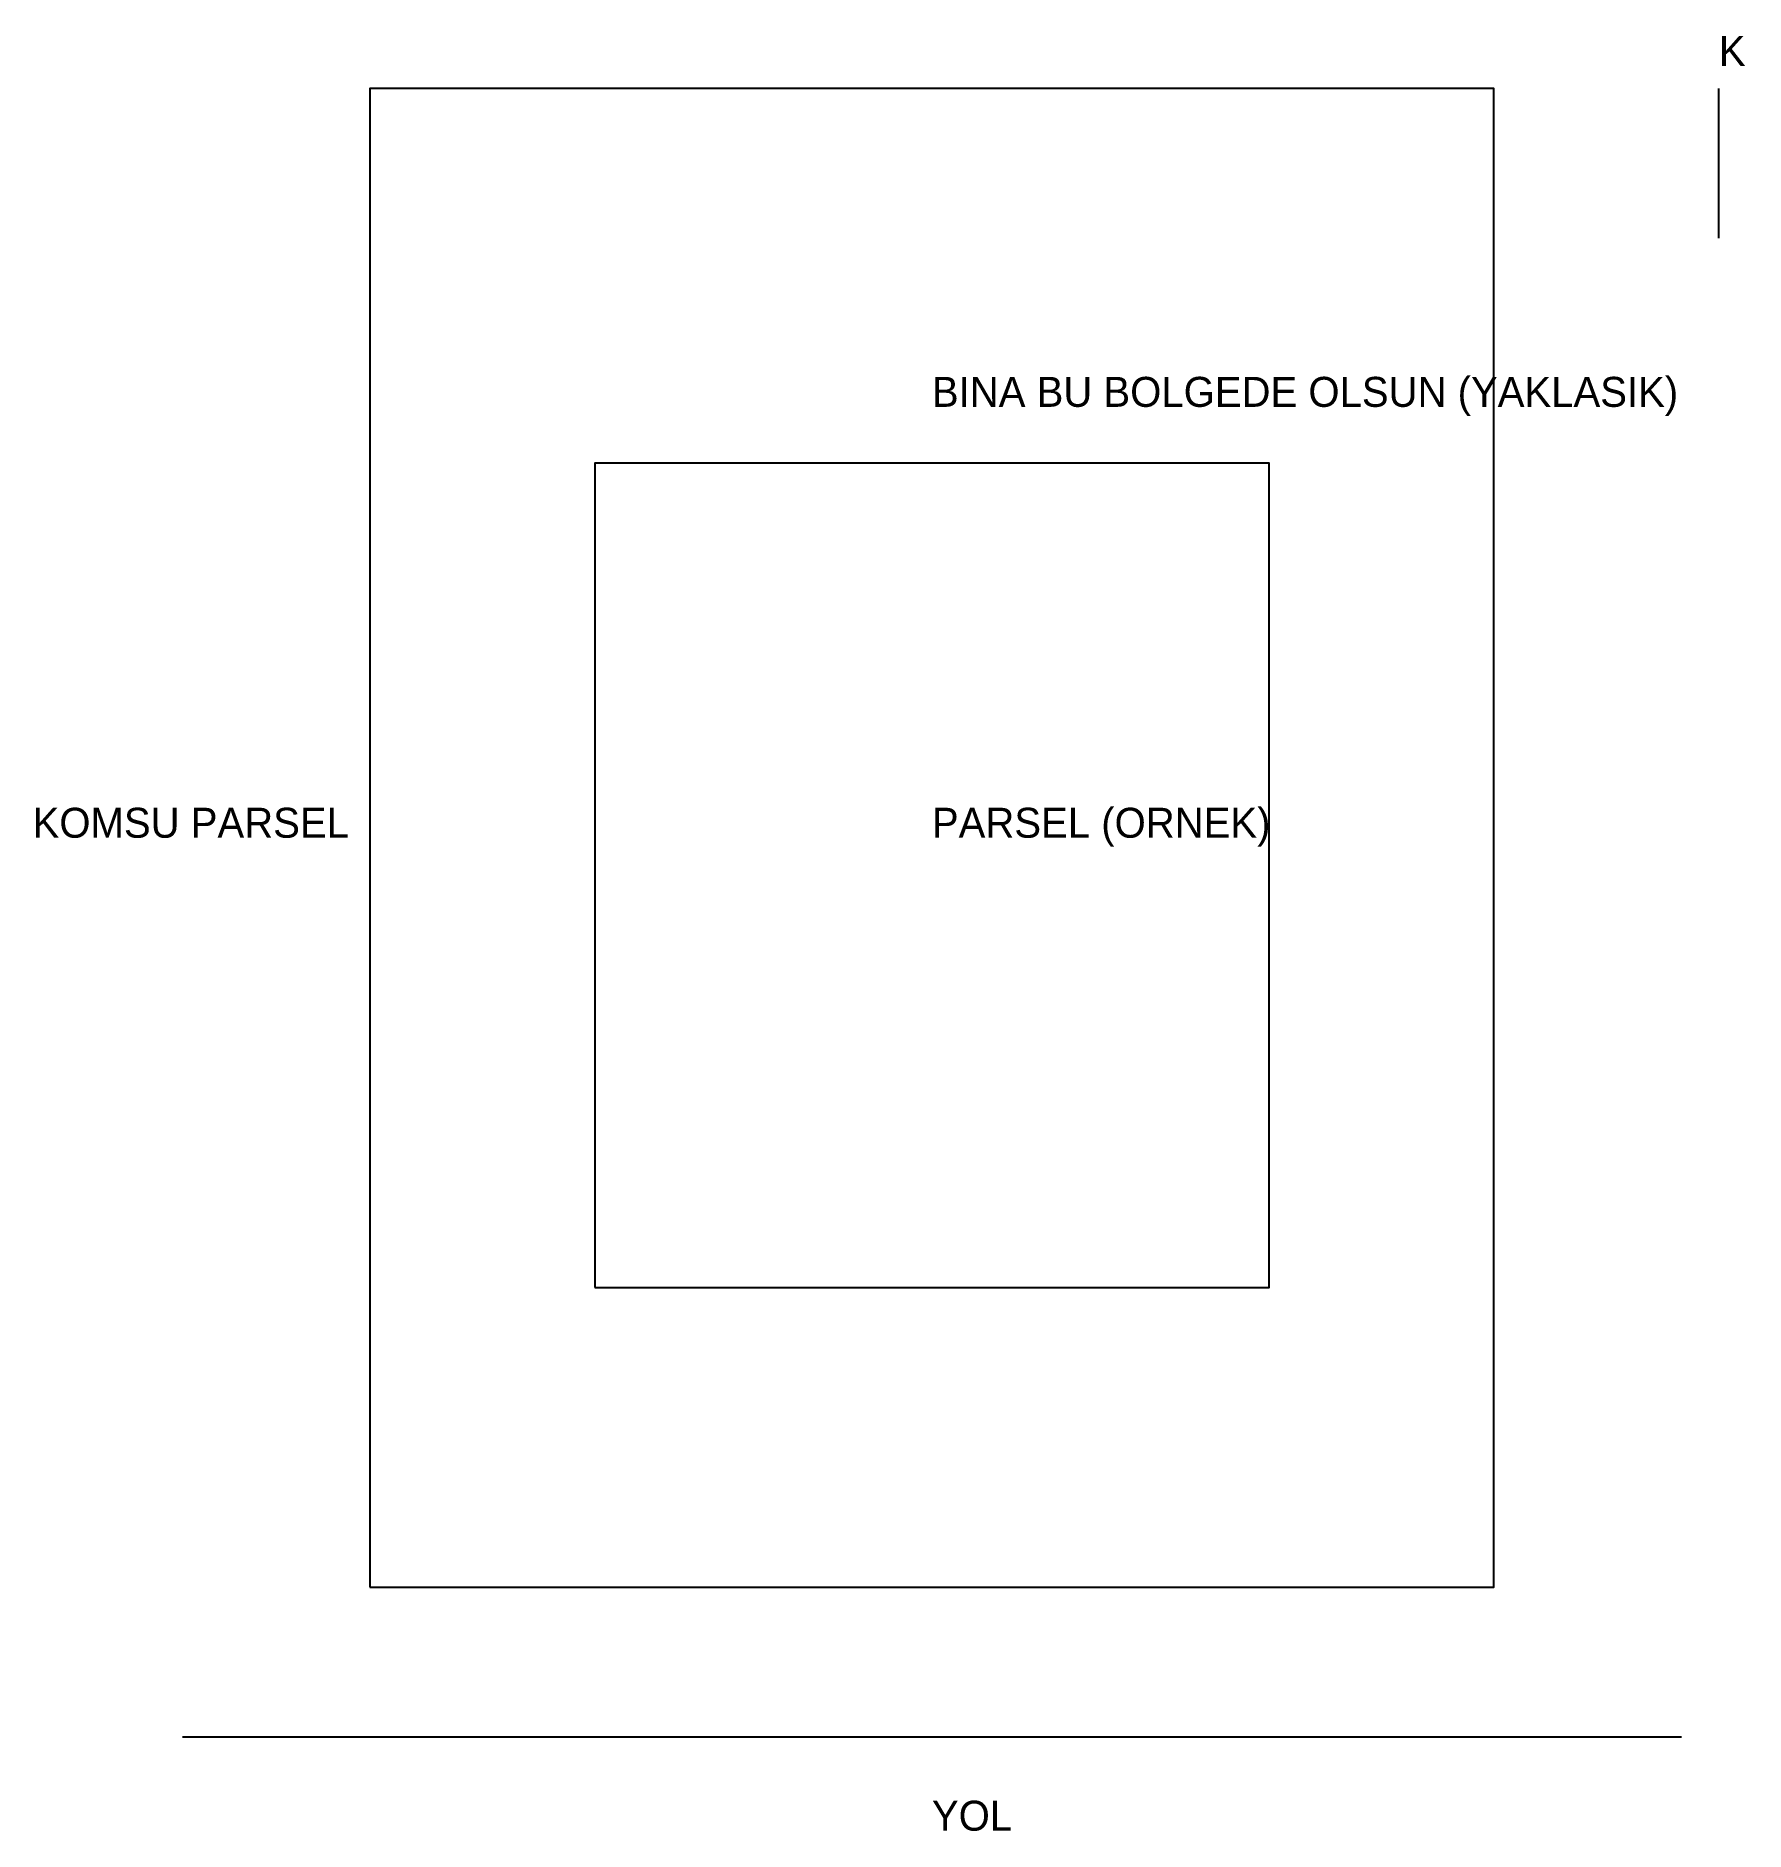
# Model space of a CAD drawing. Header units: millimetres. Extents: x -8912 to 36702, y -6511 to 41400.
import ezdxf

# ---------------------------------------------------------------- set-up
doc = ezdxf.new("R2010")
doc.units = ezdxf.units.MM
for name, color, linetype in [('KUZEY', 5, 'Continuous'), ('NOT', 7, 'Continuous'), ('PARSEL', 1, 'Continuous'), ('YERLESIM_ALANI', 3, 'Continuous'), ('YOL', 8, 'Continuous')]:
    doc.layers.add(name, color=color, linetype=linetype)

msp = doc.modelspace()

# ---------------------------------------------------------------- linework, layer by layer
at = {"layer": 'KUZEY'}
msp.add_line((36000, 36000), (36000, 40000), dxfattribs=at)
at = {"layer": 'PARSEL'}
msp.add_lwpolyline([(0, 0), (30000, 0), (30000, 40000), (0, 40000)], close=True, dxfattribs=at)
at = {"layer": 'YERLESIM_ALANI'}
msp.add_lwpolyline([(6000, 8000), (24000, 8000), (24000, 30000), (6000, 30000)], close=True, dxfattribs=at)
at = {"layer": 'YOL'}
msp.add_line((-5000, -4000), (35000, -4000), dxfattribs=at)

# ---------------------------------------------------------------- texts
at = {"layer": 'NOT'}
for s, p in [('K', (36000, 40600)), ('BINA BU BOLGEDE OLSUN (YAKLASIK)', (15000, 31500)), ('KOMSU PARSEL', (-9000, 20000)), ('PARSEL (ORNEK)', (15000, 20000)), ('YOL', (15000, -6500))]:
    msp.add_text(s, height=800, dxfattribs=at).set_placement(p)

doc.saveas('drawing.dxf')
